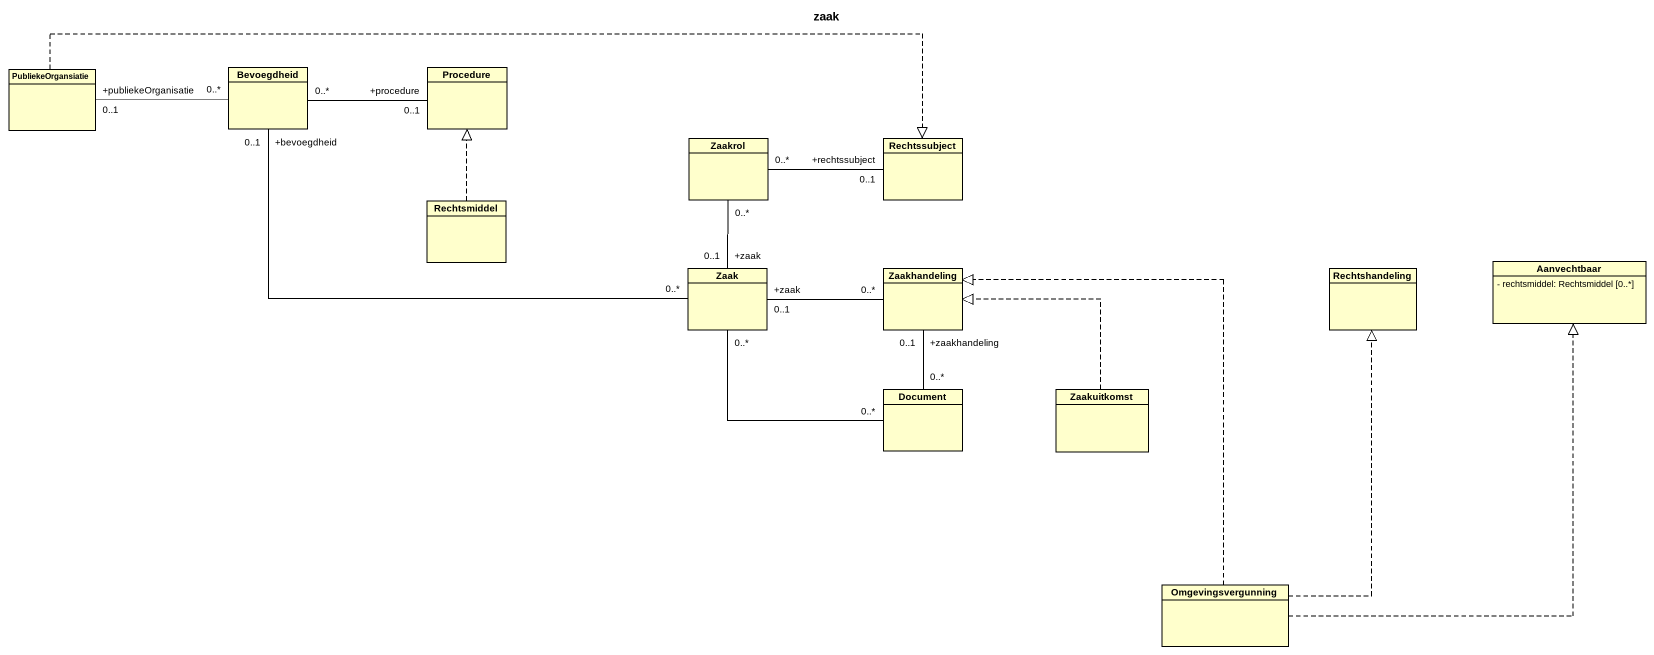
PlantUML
@startuml
title zaak
hide circle
hide empty members
skinparam classAttributeIconSize 0
class PubliekeOrgansiatie
class Bevoegdheid
class Procedure
class Zaakrol
class Rechtssubject
class Rechtsmiddel
class Zaak
class Zaakhandeling
class Rechtshandeling
class Aanvechtbaar {
  - rechtsmiddel: Rechtsmiddel [0..*]
}
class Document
class Zaakuitkomst
class Omgevingsvergunning
PubliekeOrgansiatie "+publiekeOrganisatie\n0..1" -right- "0..*" Bevoegdheid
PubliekeOrgansiatie .right.|> Rechtssubject
Bevoegdheid "0..*" -right- "+procedure\n0..1" Procedure
Bevoegdheid "+bevoegdheid\n0..1" -right- "0..*" Zaak
Zaakrol "0..*" -right- "+rechtssubject\n0..1" Rechtssubject
Rechtsmiddel .up.|> Procedure
Zaak "+zaak\n0..1" -up- "0..*" Zaakrol
Zaak "+zaak\n0..1" -right- "0..*" Zaakhandeling
Zaak "0..*" -- "0..*" Document
Zaakhandeling "+zaakhandeling\n0..1" -- "0..*" Document
Zaakuitkomst .up.|> Zaakhandeling
Omgevingsvergunning .up.|> Zaakhandeling
Omgevingsvergunning .up.|> Rechtshandeling
Omgevingsvergunning .up.|> Aanvechtbaar
@enduml
